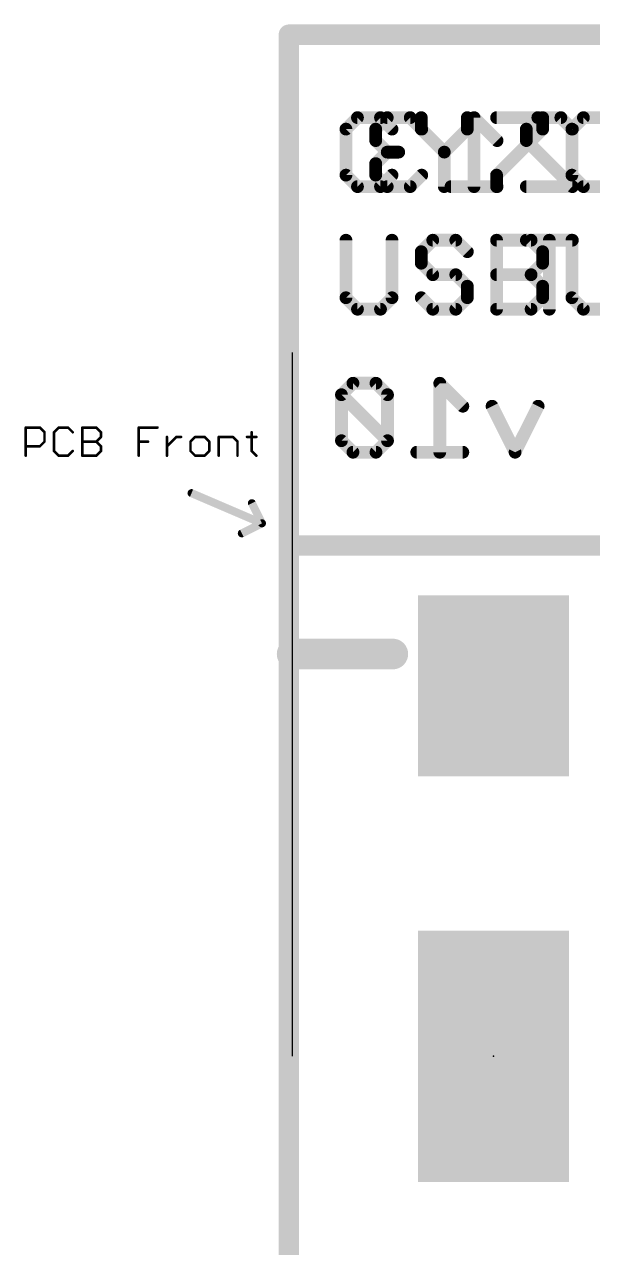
# Model space of a CAD drawing. Extents: x -3 to 111, y -18 to 20.
# Drawn here: x -2.63 to 3.02, y 8.26 to 20.42 of the extents above; entities that cross this region are included whole.
import ezdxf

# ---------------------------------------------------------------- set-up
doc = ezdxf.new("R2010")
doc.units = 0
for name, color, linetype in [('1', 12, 'CONTINUOUS'), ('16', 132, 'CONTINUOUS'), ('18', 110, 'CONTINUOUS'), ('20', 53, 'CONTINUOUS'), ('21', 41, 'CONTINUOUS'), ('22', 40, 'CONTINUOUS'), ('23', 53, 'CONTINUOUS'), ('51', 53, 'CONTINUOUS')]:
    doc.layers.add(name, color=color, linetype=linetype)

# ---------------------------------------------------------------- blocks, each defined once
blk = doc.blocks.new('RECT')
blk.add_solid([(-0.5, -0.5), (0.5, -0.5), (-0.5, 0.5), (0.5, 0.5)])
blk = doc.blocks.new('ROUNDV')
at = {"const_width": 0.5}
blk.add_lwpolyline([(0, -0.25, 1), (0, 0.25, 1), (0, -0.25)], format="xyb", dxfattribs=at)

msp = doc.modelspace()

# ---------------------------------------------------------------- linework, layer by layer
at = {"layer": '1', "const_width": 0.2032}
for points in [[(0, 20.32), (0, 0)], [(43.18, 20.32), (0, 20.32)], [(0, 15.24), (3.175, 15.24)], [(0, 5.08), (0, 15.24)]]:
    msp.add_lwpolyline(points, dxfattribs=at)
at = {"layer": '1', "const_width": 0.1016}
for points in [[(0.0508, 20.32, 1), (-0.0508, 20.32)], [(0, 20.3708, 1), (0, 20.2692)], [(0, 15.2908, 1), (0, 15.1892)], [(0.0508, 15.24, 1), (-0.0508, 15.24)]]:
    msp.add_lwpolyline(points, format="xyb", dxfattribs=at)
at = {"layer": '16'}
for points, const_width in [([(0, 20.32), (0, 0)], 0.2032), ([(43.18, 20.32), (0, 20.32)], 0.2032), ([(0.6365, 16.8535), (0.5221, 16.7391)], 0.127), ([(0.8653, 16.8535), (0.6365, 16.8535)], 0.127), ([(0.9797, 16.7391), (0.8653, 16.8535)], 0.127), ([(1.7281, 16.6247), (1.4993, 16.8535)], 0.127), ([(1.4993, 16.8535), (1.4993, 16.1671)], 0.127), ([(0.5221, 16.7391), (0.5221, 16.2815)], 0.127), ([(0.9797, 16.2815), (0.5221, 16.7391)], 0.127), ([(0.9797, 16.2815), (0.9797, 16.7391)], 0.127), ([(2.2477, 16.1671), (2.0189, 16.6247)], 0.127), ([(2.4765, 16.6247), (2.2477, 16.1671)], 0.127), ([(0.5221, 16.2815), (0.6365, 16.1671)], 0.127), ([(0.8653, 16.1671), (0.9797, 16.2815)], 0.127), ([(0.6365, 16.1671), (0.8653, 16.1671)], 0.127), ([(1.7281, 16.1671), (1.2705, 16.1671)], 0.127), ([(0, 15.24), (3.175, 15.24)], 0.2032), ([(0, 5.08), (0, 15.24)], 0.2032)]:
    msp.add_lwpolyline(points, dxfattribs=dict(at, const_width=const_width))
for points, const_width in [([(0.0508, 20.32, 1), (-0.0508, 20.32)], 0.1016), ([(0, 20.3708, 1), (0, 20.2692)], 0.1016), ([(0.6365, 16.8852, 1), (0.6365, 16.8217)], 0.0635), ([(0.6589, 16.831, 1), (0.614, 16.8759)], 0.0635), ([(0.8877, 16.8759, 1), (0.8428, 16.831)], 0.0635), ([(0.8653, 16.8217, 1), (0.8653, 16.8852)], 0.0635), ([(1.531, 16.8535, 1), (1.4675, 16.8535)], 0.0635), ([(1.5217, 16.8759, 1), (1.4768, 16.831)], 0.0635), ([(0.5538, 16.7391, 1), (0.4903, 16.7391)], 0.0635), ([(0.5445, 16.7615, 1), (0.4996, 16.7166)], 0.0635), ([(0.4996, 16.7615, 1), (0.5445, 16.7166)], 0.0635), ([(1.0114, 16.7391, 1), (0.9479, 16.7391)], 0.0635), ([(0.9572, 16.7166, 1), (1.0021, 16.7615)], 0.0635), ([(1.7056, 16.6022, 1), (1.7505, 16.6471)], 0.0635), ([(2.0473, 16.6389, 1), (1.9905, 16.6105)], 0.0635), ([(2.5049, 16.6105, 1), (2.4481, 16.6389)], 0.0635), ([(0.5445, 16.3039, 1), (0.4996, 16.259)], 0.0635), ([(0.4903, 16.2815, 1), (0.5538, 16.2815)], 0.0635), ([(0.9479, 16.2815, 1), (1.0114, 16.2815)], 0.0635), ([(1.0021, 16.259, 1), (0.9572, 16.3039)], 0.0635), ([(0.9572, 16.259, 1), (1.0021, 16.3039)], 0.0635), ([(0.6365, 16.1989, 1), (0.6365, 16.1354)], 0.0635), ([(0.614, 16.1446, 1), (0.6589, 16.1896)], 0.0635), ([(0.8428, 16.1896, 1), (0.8877, 16.1446)], 0.0635), ([(0.8653, 16.1354, 1), (0.8653, 16.1989)], 0.0635), ([(1.2705, 16.1989, 1), (1.2705, 16.1354)], 0.0635), ([(1.4675, 16.1671, 1), (1.531, 16.1671)], 0.0635), ([(1.7281, 16.1354, 1), (1.7281, 16.1989)], 0.0635), ([(2.2193, 16.1813, 1), (2.2761, 16.1529)], 0.0635), ([(2.2193, 16.1529, 1), (2.2761, 16.1813)], 0.0635), ([(0, 15.2908, 1), (0, 15.1892)], 0.1016), ([(0.0508, 15.24, 1), (-0.0508, 15.24)], 0.1016)]:
    msp.add_lwpolyline(points, format="xyb", dxfattribs=dict(at, const_width=const_width))
at = {"layer": '20', "const_width": 0.2032}
for points in [[(0, 0), (0, 20.32)], [(0, 20.32), (43.18, 20.32)]]:
    msp.add_lwpolyline(points, dxfattribs=at)
at = {"layer": '20', "const_width": 0.1016}
for points in [[(0.0508, 20.32, 1), (-0.0508, 20.32)], [(0, 20.3708, 1), (0, 20.2692)]]:
    msp.add_lwpolyline(points, format="xyb", dxfattribs=at)
at = {"layer": '21'}
for points, const_width in [([(0.6812, 19.4951), (0.5668, 19.3807)], 0.127), ([(0.91, 19.4951), (0.6812, 19.4951)], 0.127), ([(1.0244, 19.3807), (0.91, 19.4951)], 0.127), ([(1.3152, 19.4951), (1.3152, 19.3807)], 0.127), ([(1.7728, 19.3807), (1.7728, 19.4951)], 0.127), ([(2.0636, 19.4951), (2.5212, 19.4951)], 0.127), ([(2.5212, 19.4951), (2.5212, 19.3807)], 0.127), ([(2.9264, 19.4951), (2.812, 19.3807)], 0.127), ([(3.1552, 19.4951), (2.9264, 19.4951)], 0.127), ([(0.5668, 19.3807), (0.5668, 18.9231)], 0.127), ([(1.3152, 19.3807), (1.544, 19.1519)], 0.127), ([(1.544, 19.1519), (1.7728, 19.3807)], 0.127), ([(2.5212, 19.3807), (2.0636, 18.9231)], 0.127), ([(2.812, 19.3807), (2.812, 18.9231)], 0.127), ([(1.544, 19.1519), (1.544, 18.8087)], 0.127), ([(0.5668, 18.9231), (0.6812, 18.8087)], 0.127), ([(0.91, 18.8087), (1.0244, 18.9231)], 0.127), ([(2.0636, 18.9231), (2.0636, 18.8087)], 0.127), ([(2.812, 18.9231), (2.9264, 18.8087)], 0.127), ([(0.6812, 18.8087), (0.91, 18.8087)], 0.127), ([(2.9264, 18.8087), (3.1552, 18.8087)], 0.127), ([(0.5668, 18.2759), (0.5668, 17.7039)], 0.127), ([(1.0244, 17.7039), (1.0244, 18.2759)], 0.127), ([(1.4296, 18.2759), (1.3152, 18.1615)], 0.127), ([(1.6584, 18.2759), (1.4296, 18.2759)], 0.127), ([(1.7728, 18.1615), (1.6584, 18.2759)], 0.127), ([(2.0636, 17.5895), (2.0636, 18.2759)], 0.127), ([(2.0636, 18.2759), (2.4068, 18.2759)], 0.127), ([(2.4068, 18.2759), (2.5212, 18.1615)], 0.127), ([(2.812, 18.2759), (2.812, 17.7039)], 0.127), ([(1.3152, 18.1615), (1.3152, 18.0471)], 0.127), ([(2.5212, 18.1615), (2.5212, 18.0471)], 0.127), ([(1.3152, 18.0471), (1.4296, 17.9327)], 0.127), ([(2.5212, 18.0471), (2.4068, 17.9327)], 0.127), ([(1.4296, 17.9327), (1.6584, 17.9327)], 0.127), ([(1.6584, 17.9327), (1.7728, 17.8183)], 0.127), ([(2.0636, 17.9327), (2.4068, 17.9327)], 0.127), ([(2.4068, 17.9327), (2.5212, 17.8183)], 0.127), ([(0.5668, 17.7039), (0.6812, 17.5895)], 0.127), ([(0.91, 17.5895), (1.0244, 17.7039)], 0.127), ([(1.4296, 17.5895), (1.3152, 17.7039)], 0.127), ([(1.7728, 17.7039), (1.6584, 17.5895)], 0.127), ([(1.7728, 17.8183), (1.7728, 17.7039)], 0.127), ([(2.5212, 17.7039), (2.4068, 17.5895)], 0.127), ([(2.5212, 17.8183), (2.5212, 17.7039)], 0.127), ([(2.812, 17.7039), (2.9264, 17.5895)], 0.127), ([(0.6812, 17.5895), (0.91, 17.5895)], 0.127), ([(1.6584, 17.5895), (1.4296, 17.5895)], 0.127), ([(2.4068, 17.5895), (2.0636, 17.5895)], 0.127), ([(2.9264, 17.5895), (3.1552, 17.5895)], 0.127), ([(1.032, 14.16), (0.032, 14.16)], 0.3048)]:
    msp.add_lwpolyline(points, dxfattribs=dict(at, const_width=const_width))
for points, const_width in [([(0.6812, 19.5268, 1), (0.6812, 19.4633)], 0.0635), ([(0.7036, 19.4726, 1), (0.6587, 19.5175)], 0.0635), ([(0.9324, 19.5175, 1), (0.8875, 19.4726)], 0.0635), ([(0.91, 19.4633, 1), (0.91, 19.5268)], 0.0635), ([(1.3469, 19.4951, 1), (1.2834, 19.4951)], 0.0635), ([(1.8045, 19.4951, 1), (1.741, 19.4951)], 0.0635), ([(2.0636, 19.5268, 1), (2.0636, 19.4633)], 0.0635), ([(2.5529, 19.4951, 1), (2.4894, 19.4951)], 0.0635), ([(2.5212, 19.4633, 1), (2.5212, 19.5268)], 0.0635), ([(2.9264, 19.5268, 1), (2.9264, 19.4633)], 0.0635), ([(2.9489, 19.4726, 1), (2.904, 19.5175)], 0.0635), ([(0.5985, 19.3807, 1), (0.535, 19.3807)], 0.0635), ([(0.5443, 19.4031, 1), (0.5892, 19.3582)], 0.0635), ([(1.0019, 19.3582, 1), (1.0468, 19.4031)], 0.0635), ([(1.3376, 19.4031, 1), (1.2927, 19.3582)], 0.0635), ([(1.2834, 19.3807, 1), (1.3469, 19.3807)], 0.0635), ([(1.741, 19.3807, 1), (1.8045, 19.3807)], 0.0635), ([(1.7952, 19.3582, 1), (1.7503, 19.4031)], 0.0635), ([(2.4894, 19.3807, 1), (2.5529, 19.3807)], 0.0635), ([(2.5436, 19.3582, 1), (2.4987, 19.4031)], 0.0635), ([(2.8438, 19.3807, 1), (2.7803, 19.3807)], 0.0635), ([(2.7896, 19.4031, 1), (2.8345, 19.3582)], 0.0635), ([(1.5757, 19.1519, 1), (1.5122, 19.1519)], 0.0635), ([(1.5215, 19.1743, 1), (1.5664, 19.1294)], 0.0635), ([(1.5215, 19.1294, 1), (1.5664, 19.1743)], 0.0635), ([(0.5892, 18.9455, 1), (0.5443, 18.9006)], 0.0635), ([(1.0468, 18.9006, 1), (1.0019, 18.9455)], 0.0635), ([(2.0953, 18.9231, 1), (2.0318, 18.9231)], 0.0635), ([(2.0411, 18.9455, 1), (2.086, 18.9006)], 0.0635), ([(2.8345, 18.9455, 1), (2.7896, 18.9006)], 0.0635), ([(0.535, 18.9231, 1), (0.5985, 18.9231)], 0.0635), ([(0.6812, 18.8405, 1), (0.6812, 18.777)], 0.0635), ([(0.6587, 18.7862, 1), (0.7036, 18.8312)], 0.0635), ([(0.8875, 18.8312, 1), (0.9324, 18.7862)], 0.0635), ([(0.91, 18.777, 1), (0.91, 18.8405)], 0.0635), ([(2.7803, 18.9231, 1), (2.8438, 18.9231)], 0.0635), ([(2.9264, 18.8405, 1), (2.9264, 18.777)], 0.0635), ([(2.904, 18.7862, 1), (2.9489, 18.8312)], 0.0635), ([(1.5122, 18.8087, 1), (1.5757, 18.8087)], 0.0635), ([(2.0318, 18.8087, 1), (2.0953, 18.8087)], 0.0635), ([(0.5985, 18.2759, 1), (0.535, 18.2759)], 0.0635), ([(1.0561, 18.2759, 1), (0.9926, 18.2759)], 0.0635), ([(1.4296, 18.3076, 1), (1.4296, 18.2441)], 0.0635), ([(1.452, 18.2534, 1), (1.4071, 18.2983)], 0.0635), ([(1.6808, 18.2983, 1), (1.6359, 18.2534)], 0.0635), ([(1.6584, 18.2441, 1), (1.6584, 18.3076)], 0.0635), ([(2.0953, 18.2759, 1), (2.0318, 18.2759)], 0.0635), ([(2.0636, 18.3076, 1), (2.0636, 18.2441)], 0.0635), ([(2.4292, 18.2983, 1), (2.3843, 18.2534)], 0.0635), ([(2.4068, 18.2441, 1), (2.4068, 18.3076)], 0.0635), ([(2.8438, 18.2759, 1), (2.7803, 18.2759)], 0.0635), ([(1.3469, 18.1615, 1), (1.2834, 18.1615)], 0.0635), ([(1.2927, 18.1839, 1), (1.3376, 18.139)], 0.0635), ([(1.7503, 18.139, 1), (1.7952, 18.1839)], 0.0635), ([(2.5529, 18.1615, 1), (2.4894, 18.1615)], 0.0635), ([(2.4987, 18.139, 1), (2.5436, 18.1839)], 0.0635), ([(1.3376, 18.0695, 1), (1.2927, 18.0246)], 0.0635), ([(1.2834, 18.0471, 1), (1.3469, 18.0471)], 0.0635), ([(2.4894, 18.0471, 1), (2.5529, 18.0471)], 0.0635), ([(2.5436, 18.0246, 1), (2.4987, 18.0695)], 0.0635), ([(1.4296, 17.9644, 1), (1.4296, 17.9009)], 0.0635), ([(1.4071, 17.9102, 1), (1.452, 17.9551)], 0.0635), ([(1.6808, 17.9551, 1), (1.6359, 17.9102)], 0.0635), ([(1.6584, 17.9009, 1), (1.6584, 17.9644)], 0.0635), ([(2.0636, 17.9644, 1), (2.0636, 17.9009)], 0.0635), ([(2.4292, 17.9551, 1), (2.3843, 17.9102)], 0.0635), ([(2.3843, 17.9551, 1), (2.4292, 17.9102)], 0.0635), ([(2.4068, 17.9009, 1), (2.4068, 17.9644)], 0.0635), ([(0.5892, 17.7263, 1), (0.5443, 17.6814)], 0.0635), ([(1.0468, 17.6814, 1), (1.0019, 17.7263)], 0.0635), ([(1.3376, 17.7263, 1), (1.2927, 17.6814)], 0.0635), ([(1.8045, 17.8183, 1), (1.741, 17.8183)], 0.0635), ([(1.7503, 17.7958, 1), (1.7952, 17.8407)], 0.0635), ([(1.7952, 17.6814, 1), (1.7503, 17.7263)], 0.0635), ([(2.5529, 17.8183, 1), (2.4894, 17.8183)], 0.0635), ([(2.4987, 17.7958, 1), (2.5436, 17.8407)], 0.0635), ([(2.5436, 17.6814, 1), (2.4987, 17.7263)], 0.0635), ([(2.8345, 17.7263, 1), (2.7896, 17.6814)], 0.0635), ([(0.535, 17.7039, 1), (0.5985, 17.7039)], 0.0635), ([(0.6812, 17.6212, 1), (0.6812, 17.5578)], 0.0635), ([(0.6587, 17.567, 1), (0.7036, 17.612)], 0.0635), ([(0.8875, 17.612, 1), (0.9324, 17.567)], 0.0635), ([(0.91, 17.5578, 1), (0.91, 17.6212)], 0.0635), ([(0.9926, 17.7039, 1), (1.0561, 17.7039)], 0.0635), ([(1.4296, 17.6212, 1), (1.4296, 17.5578)], 0.0635), ([(1.4071, 17.567, 1), (1.452, 17.612)], 0.0635), ([(1.6359, 17.612, 1), (1.6808, 17.567)], 0.0635), ([(1.6584, 17.5578, 1), (1.6584, 17.6212)], 0.0635), ([(1.741, 17.7039, 1), (1.8045, 17.7039)], 0.0635), ([(2.0636, 17.6212, 1), (2.0636, 17.5578)], 0.0635), ([(2.3843, 17.612, 1), (2.4292, 17.567)], 0.0635), ([(2.4068, 17.5578, 1), (2.4068, 17.6212)], 0.0635), ([(2.4894, 17.7039, 1), (2.5529, 17.7039)], 0.0635), ([(2.7803, 17.7039, 1), (2.8438, 17.7039)], 0.0635), ([(2.9264, 17.6212, 1), (2.9264, 17.5578)], 0.0635), ([(2.904, 17.567, 1), (2.9489, 17.612)], 0.0635), ([(2.0318, 17.5895, 1), (2.0953, 17.5895)], 0.0635), ([(0.032, 14.2362, 1), (0.032, 14.0838)], 0.1524), ([(1.032, 14.0838, 1), (1.032, 14.2362)], 0.1524)]:
    msp.add_lwpolyline(points, format="xyb", dxfattribs=dict(at, const_width=const_width))
at = {"layer": '22', "const_width": 0.127}
for points in [[(0.9767, 19.4951), (0.8623, 19.3807)], [(1.2055, 19.4951), (0.9767, 19.4951)], [(1.3199, 19.3807), (1.2055, 19.4951)], [(2.0683, 19.2663), (1.8395, 19.4951)], [(1.8395, 19.4951), (1.8395, 18.8087)], [(2.3592, 19.3807), (2.4736, 19.4951)], [(2.4736, 19.4951), (2.7024, 19.4951)], [(2.7024, 19.4951), (2.8167, 19.3807)], [(0.8623, 19.3807), (0.8623, 19.2663)], [(2.3592, 19.2663), (2.3592, 19.3807)], [(0.8623, 19.2663), (0.9767, 19.1519)], [(2.8167, 18.8087), (2.3592, 19.2663)], [(0.9767, 19.1519), (0.8623, 19.0375)], [(0.8623, 19.0375), (0.8623, 18.9231)], [(0.9767, 19.1519), (1.0911, 19.1519)], [(0.8623, 18.9231), (0.9767, 18.8087)], [(1.2055, 18.8087), (1.3199, 18.9231)], [(0.9767, 18.8087), (1.2055, 18.8087)], [(2.0683, 18.8087), (1.6107, 18.8087)], [(2.3592, 18.8087), (2.8167, 18.8087)], [(2.8167, 18.2759), (2.3592, 18.2759)], [(2.588, 17.5895), (2.588, 18.2759)]]:
    msp.add_lwpolyline(points, dxfattribs=at)
at = {"layer": '22', "const_width": 0.0635}
for points in [[(0.9767, 19.5268, 1), (0.9767, 19.4633)], [(0.9992, 19.4726, 1), (0.9543, 19.5175)], [(1.228, 19.5175, 1), (1.1831, 19.4726)], [(1.2055, 19.4633, 1), (1.2055, 19.5268)], [(1.8713, 19.4951, 1), (1.8078, 19.4951)], [(1.862, 19.5175, 1), (1.8171, 19.4726)], [(2.4736, 19.5268, 1), (2.4736, 19.4633)], [(2.496, 19.4726, 1), (2.4511, 19.5175)], [(2.7248, 19.5175, 1), (2.6799, 19.4726)], [(2.7024, 19.4633, 1), (2.7024, 19.5268)], [(0.8941, 19.3807, 1), (0.8306, 19.3807)], [(0.8399, 19.4031, 1), (0.8848, 19.3582)], [(1.2975, 19.3582, 1), (1.3424, 19.4031)], [(2.3909, 19.3807, 1), (2.3274, 19.3807)], [(2.3367, 19.4031, 1), (2.3816, 19.3582)], [(2.7943, 19.3582, 1), (2.8392, 19.4031)], [(0.8848, 19.2887, 1), (0.8399, 19.2438)], [(0.8306, 19.2663, 1), (0.8941, 19.2663)], [(2.0459, 19.2438, 1), (2.0908, 19.2887)], [(2.3274, 19.2663, 1), (2.3909, 19.2663)], [(2.3816, 19.2887, 1), (2.3367, 19.2438)], [(0.8941, 19.0375, 1), (0.8306, 19.0375)], [(0.9767, 19.1836, 1), (0.9767, 19.1201)], [(0.9992, 19.1294, 1), (0.9543, 19.1743)], [(0.9543, 19.1294, 1), (0.9992, 19.1743)], [(1.0911, 19.1201, 1), (1.0911, 19.1836)], [(0.8399, 19.0599, 1), (0.8848, 19.015)], [(0.8848, 18.9455, 1), (0.8399, 18.9006)], [(1.3424, 18.9006, 1), (1.2975, 18.9455)], [(0.8306, 18.9231, 1), (0.8941, 18.9231)], [(0.9767, 18.8405, 1), (0.9767, 18.777)], [(0.9543, 18.7862, 1), (0.9992, 18.8312)], [(1.1831, 18.8312, 1), (1.228, 18.7862)], [(1.2055, 18.777, 1), (1.2055, 18.8405)], [(1.6107, 18.8405, 1), (1.6107, 18.777)], [(2.0683, 18.777, 1), (2.0683, 18.8405)], [(2.3592, 18.8405, 1), (2.3592, 18.777)], [(2.7943, 18.7862, 1), (2.8392, 18.8312)], [(2.8167, 18.777, 1), (2.8167, 18.8405)], [(1.8078, 18.8087, 1), (1.8713, 18.8087)], [(2.3592, 18.3076, 1), (2.3592, 18.2441)], [(2.6197, 18.2759, 1), (2.5562, 18.2759)], [(2.8167, 18.2441, 1), (2.8167, 18.3076)], [(2.5562, 17.5895, 1), (2.6197, 17.5895)]]:
    msp.add_lwpolyline(points, format="xyb", dxfattribs=at)
at = {"layer": '23'}
msp.add_point((2.032, 10.16), dxfattribs=at)
at = {"layer": '51'}
msp.add_line((0.032, 17.16), (0.032, 10.16), dxfattribs=at)
for points, const_width in [([(-2.6153, 16.4187, 1), (-2.6153, 16.406)], 0.0127), ([(-2.609, 16.4123, 1), (-2.6216, 16.4123)], 0.0127), ([(-2.471, 16.4168, 1), (-2.48, 16.4078)], 0.0127), ([(-2.4755, 16.406, 1), (-2.4755, 16.4187)], 0.0127), ([(-2.288, 16.4187, 1), (-2.288, 16.406)], 0.0127), ([(-2.2836, 16.4078, 1), (-2.2925, 16.4168)], 0.0127), ([(-2.1903, 16.4168, 1), (-2.1993, 16.4078)], 0.0127), ([(-2.1948, 16.406, 1), (-2.1948, 16.4187)], 0.0127), ([(-2.054, 16.4187, 1), (-2.054, 16.406)], 0.0127), ([(-2.0476, 16.4123, 1), (-2.0603, 16.4123)], 0.0127), ([(-1.9097, 16.4168, 1), (-1.9187, 16.4078)], 0.0127), ([(-1.9142, 16.406, 1), (-1.9142, 16.4187)], 0.0127), ([(-1.4927, 16.4187, 1), (-1.4927, 16.406)], 0.0127), ([(-1.4863, 16.4123, 1), (-1.499, 16.4123)], 0.0127), ([(-1.3063, 16.406, 1), (-1.3063, 16.4187)], 0.0127), ([(-2.4225, 16.3657, 1), (-2.4352, 16.3657)], 0.0127), ([(-2.4334, 16.3612, 1), (-2.4244, 16.3702)], 0.0127), ([(-2.3283, 16.3657, 1), (-2.341, 16.3657)], 0.0127), ([(-2.3391, 16.3702, 1), (-2.3302, 16.3612)], 0.0127), ([(-2.1527, 16.3612, 1), (-2.1437, 16.3702)], 0.0127), ([(-1.8612, 16.3657, 1), (-1.8739, 16.3657)], 0.0127), ([(-1.8739, 16.3191, 1), (-1.8612, 16.3191)], 0.0127), ([(-1.8721, 16.3612, 1), (-1.8631, 16.3702)], 0.0127), ([(-1.8631, 16.3146, 1), (-1.8721, 16.3236)], 0.0127), ([(-1.2057, 16.3191, 1), (-1.2184, 16.3191)], 0.0127), ([(-1.1188, 16.3255, 1), (-1.1188, 16.3128)], 0.0127), ([(-1.1143, 16.3146, 1), (-1.1233, 16.3236)], 0.0127), ([(-1.0722, 16.3128, 1), (-1.0722, 16.3255)], 0.0127), ([(-0.9315, 16.3255, 1), (-0.9315, 16.3128)], 0.0127), ([(-0.9271, 16.3146, 1), (-0.936, 16.3236)], 0.0127), ([(-0.8338, 16.3236, 1), (-0.8428, 16.3146)], 0.0127), ([(-0.8383, 16.3128, 1), (-0.8383, 16.3255)], 0.0127), ([(-0.6975, 16.3255, 1), (-0.6975, 16.3128)], 0.0127), ([(-0.6912, 16.3191, 1), (-0.7039, 16.3191)], 0.0127), ([(-0.5532, 16.3236, 1), (-0.5622, 16.3146)], 0.0127), ([(-0.5577, 16.3128, 1), (-0.5577, 16.3255)], 0.0127), ([(-0.4168, 16.3255, 1), (-0.4168, 16.3128)], 0.0127), ([(-0.3639, 16.3657, 1), (-0.3766, 16.3657)], 0.0127), ([(-0.3236, 16.3128, 1), (-0.3236, 16.3255)], 0.0127), ([(-2.6153, 16.2323, 1), (-2.6153, 16.2196)], 0.0127), ([(-2.48, 16.2304, 1), (-2.471, 16.2214)], 0.0127), ([(-2.4755, 16.2196, 1), (-2.4755, 16.2323)], 0.0127), ([(-2.4352, 16.2725, 1), (-2.4225, 16.2725)], 0.0127), ([(-2.4244, 16.268, 1), (-2.4334, 16.277)], 0.0127), ([(-2.341, 16.1793, 1), (-2.3283, 16.1793)], 0.0127), ([(-2.3302, 16.1838, 1), (-2.3391, 16.1748)], 0.0127), ([(-2.1437, 16.1748, 1), (-2.1527, 16.1838)], 0.0127), ([(-2.054, 16.2789, 1), (-2.054, 16.2662)], 0.0127), ([(-1.9097, 16.277, 1), (-1.9187, 16.268)], 0.0127), ([(-1.9187, 16.277, 1), (-1.9097, 16.268)], 0.0127), ([(-1.9142, 16.2662, 1), (-1.9142, 16.2789)], 0.0127), ([(-1.8612, 16.2259, 1), (-1.8739, 16.2259)], 0.0127), ([(-1.8739, 16.1793, 1), (-1.8612, 16.1793)], 0.0127), ([(-1.8721, 16.2214, 1), (-1.8631, 16.2304)], 0.0127), ([(-1.8631, 16.1748, 1), (-1.8721, 16.1838)], 0.0127), ([(-1.4927, 16.2789, 1), (-1.4927, 16.2662)], 0.0127), ([(-1.3995, 16.2662, 1), (-1.3995, 16.2789)], 0.0127), ([(-1.2165, 16.2304, 1), (-1.2075, 16.2214)], 0.0127), ([(-0.9718, 16.2725, 1), (-0.9845, 16.2725)], 0.0127), ([(-0.9845, 16.1793, 1), (-0.9718, 16.1793)], 0.0127), ([(-0.9826, 16.277, 1), (-0.9737, 16.268)], 0.0127), ([(-0.9737, 16.1838, 1), (-0.9826, 16.1748)], 0.0127), ([(-0.7854, 16.2725, 1), (-0.7981, 16.2725)], 0.0127), ([(-0.7981, 16.1793, 1), (-0.7854, 16.1793)], 0.0127), ([(-0.7962, 16.268, 1), (-0.7872, 16.277)], 0.0127), ([(-0.7872, 16.1748, 1), (-0.7962, 16.1838)], 0.0127), ([(-0.5047, 16.2725, 1), (-0.5174, 16.2725)], 0.0127), ([(-0.5156, 16.268, 1), (-0.5066, 16.277)], 0.0127), ([(-0.3658, 16.1838, 1), (-0.3747, 16.1748)], 0.0127), ([(-0.3766, 16.1793, 1), (-0.3639, 16.1793)], 0.0127), ([(-2.6216, 16.1327, 1), (-2.609, 16.1327)], 0.0127), ([(-2.288, 16.1391, 1), (-2.288, 16.1263)], 0.0127), ([(-2.2925, 16.1282, 1), (-2.2836, 16.1372)], 0.0127), ([(-2.1993, 16.1372, 1), (-2.1903, 16.1282)], 0.0127), ([(-2.1948, 16.1263, 1), (-2.1948, 16.1391)], 0.0127), ([(-2.054, 16.1391, 1), (-2.054, 16.1263)], 0.0127), ([(-2.0603, 16.1327, 1), (-2.0476, 16.1327)], 0.0127), ([(-1.9187, 16.1372, 1), (-1.9097, 16.1282)], 0.0127), ([(-1.9142, 16.1263, 1), (-1.9142, 16.1391)], 0.0127), ([(-1.499, 16.1327, 1), (-1.4863, 16.1327)], 0.0127), ([(-1.2184, 16.1327, 1), (-1.2057, 16.1327)], 0.0127), ([(-0.9315, 16.1391, 1), (-0.9315, 16.1263)], 0.0127), ([(-0.936, 16.1282, 1), (-0.9271, 16.1372)], 0.0127), ([(-0.8428, 16.1372, 1), (-0.8338, 16.1282)], 0.0127), ([(-0.8383, 16.1263, 1), (-0.8383, 16.1391)], 0.0127), ([(-0.7039, 16.1327, 1), (-0.6912, 16.1327)], 0.0127), ([(-0.5174, 16.1327, 1), (-0.5047, 16.1327)], 0.0127), ([(-0.3281, 16.1282, 1), (-0.3191, 16.1372)], 0.0127), ([(-0.9601, 15.7784, 1), (-0.9759, 15.7416)], 0.04), ([(-0.3501, 15.6689, 1), (-0.3859, 15.6511)], 0.04), ([(-0.2859, 15.4511, 1), (-0.2501, 15.4689)], 0.04), ([(-0.2591, 15.4421, 1), (-0.2769, 15.4779)], 0.04), ([(-0.2759, 15.4416, 1), (-0.2601, 15.4784)], 0.04), ([(-0.4769, 15.3779, 1), (-0.4591, 15.3421)], 0.04)]:
    msp.add_lwpolyline(points, format="xyb", dxfattribs=dict(at, const_width=const_width))
for points, const_width in [([(-2.6153, 16.1327), (-2.6153, 16.4123)], 0.0254), ([(-2.6153, 16.4123), (-2.4755, 16.4123)], 0.0254), ([(-2.4755, 16.4123), (-2.4289, 16.3657)], 0.0254), ([(-2.288, 16.4123), (-2.3346, 16.3657)], 0.0254), ([(-2.1948, 16.4123), (-2.288, 16.4123)], 0.0254), ([(-2.1482, 16.3657), (-2.1948, 16.4123)], 0.0254), ([(-2.054, 16.1327), (-2.054, 16.4123)], 0.0254), ([(-2.054, 16.4123), (-1.9142, 16.4123)], 0.0254), ([(-1.9142, 16.4123), (-1.8676, 16.3657)], 0.0254), ([(-1.4927, 16.1327), (-1.4927, 16.4123)], 0.0254), ([(-1.4927, 16.4123), (-1.3063, 16.4123)], 0.0254), ([(-2.4289, 16.3657), (-2.4289, 16.2725)], 0.0254), ([(-2.3346, 16.3657), (-2.3346, 16.1793)], 0.0254), ([(-1.8676, 16.3191), (-1.9142, 16.2725)], 0.0254), ([(-1.8676, 16.3657), (-1.8676, 16.3191)], 0.0254), ([(-1.212, 16.1327), (-1.212, 16.3191)], 0.0254), ([(-1.212, 16.2259), (-1.1188, 16.3191)], 0.0254), ([(-1.1188, 16.3191), (-1.0722, 16.3191)], 0.0254), ([(-0.9315, 16.3191), (-0.9782, 16.2725)], 0.0254), ([(-0.8383, 16.3191), (-0.9315, 16.3191)], 0.0254), ([(-0.7917, 16.2725), (-0.8383, 16.3191)], 0.0254), ([(-0.6975, 16.1327), (-0.6975, 16.3191)], 0.0254), ([(-0.6975, 16.3191), (-0.5577, 16.3191)], 0.0254), ([(-0.5577, 16.3191), (-0.5111, 16.2725)], 0.0254), ([(-0.4168, 16.3191), (-0.3236, 16.3191)], 0.0254), ([(-0.3702, 16.3657), (-0.3702, 16.1793)], 0.0254), ([(-2.4755, 16.2259), (-2.6153, 16.2259)], 0.0254), ([(-2.4289, 16.2725), (-2.4755, 16.2259)], 0.0254), ([(-2.3346, 16.1793), (-2.288, 16.1327)], 0.0254), ([(-2.1948, 16.1327), (-2.1482, 16.1793)], 0.0254), ([(-2.054, 16.2725), (-1.9142, 16.2725)], 0.0254), ([(-1.9142, 16.2725), (-1.8676, 16.2259)], 0.0254), ([(-1.8676, 16.1793), (-1.9142, 16.1327)], 0.0254), ([(-1.8676, 16.2259), (-1.8676, 16.1793)], 0.0254), ([(-1.4927, 16.2725), (-1.3995, 16.2725)], 0.0254), ([(-0.9782, 16.2725), (-0.9782, 16.1793)], 0.0254), ([(-0.9782, 16.1793), (-0.9315, 16.1327)], 0.0254), ([(-0.8383, 16.1327), (-0.7917, 16.1793)], 0.0254), ([(-0.7917, 16.1793), (-0.7917, 16.2725)], 0.0254), ([(-0.5111, 16.2725), (-0.5111, 16.1327)], 0.0254), ([(-0.3702, 16.1793), (-0.3236, 16.1327)], 0.0254), ([(-2.288, 16.1327), (-2.1948, 16.1327)], 0.0254), ([(-1.9142, 16.1327), (-2.054, 16.1327)], 0.0254), ([(-0.9315, 16.1327), (-0.8383, 16.1327)], 0.0254), ([(-0.968, 15.76), (-0.268, 15.46)], 0.08), ([(-0.268, 15.46), (-0.368, 15.66)], 0.08), ([(-0.268, 15.46), (-0.468, 15.36)], 0.08)]:
    msp.add_lwpolyline(points, dxfattribs=dict(at, const_width=const_width))

# ---------------------------------------------------------------- block references
at = {"layer": '1', "yscale": 1.5, "rotation": 90}
for p, xscale in [((2.032, 13.845), 1.8), ((2.032, 10.16), 2.5)]:
    msp.add_blockref('RECT', p, dxfattribs=dict(at, xscale=xscale))
at = {"layer": '18', "xscale": 0.7366, "yscale": 0.7366}
for p in [(2.032, 13.843), (2.032, 13.843), (2.032, 10.16), (2.032, 10.16)]:
    msp.add_blockref('ROUNDV', p, dxfattribs=at)

doc.saveas('drawing.dxf')
